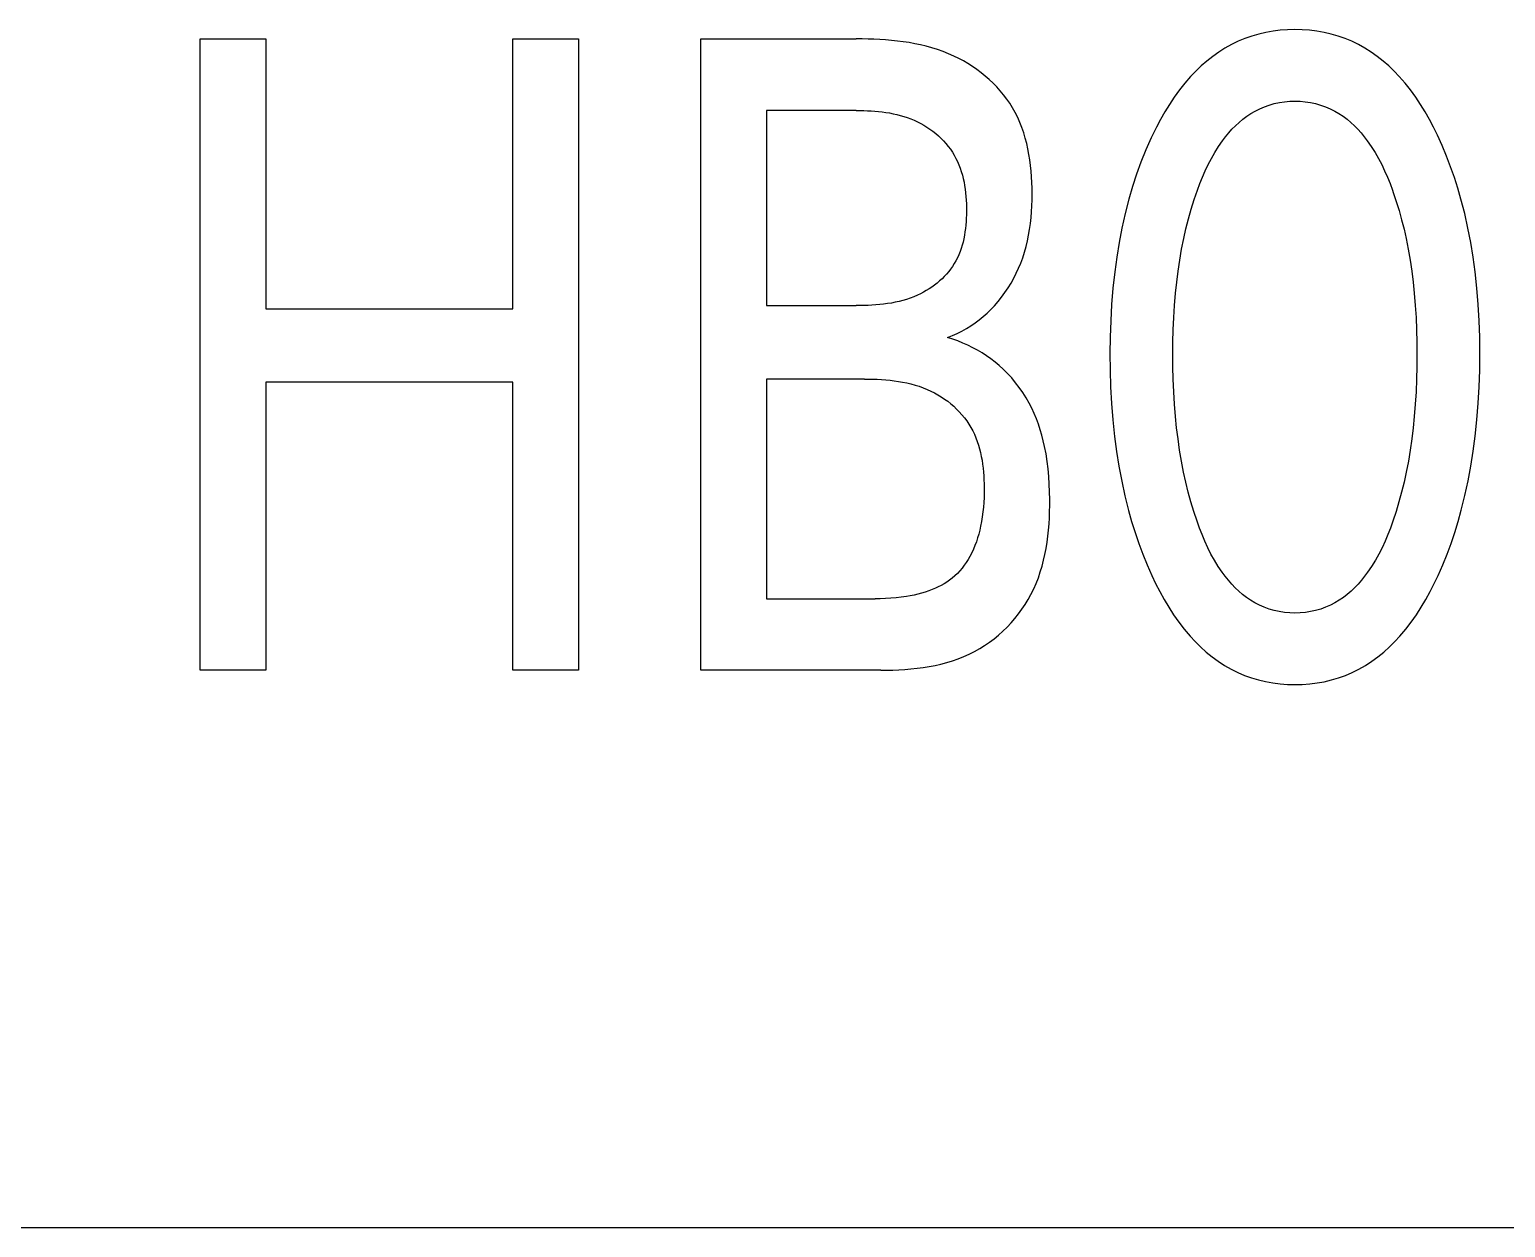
# Model space of a CAD drawing. Extents: x 0 to 420, y 0 to 297.
# Drawn here: x 193.431 to 197.406, y 186.173 to 189.398 of the extents above; entities that cross this region are included whole.
import ezdxf

# ---------------------------------------------------------------- set-up
doc = ezdxf.new("R2010")
doc.units = 0
doc.header["$LTSCALE"] = 23.1
doc.layers.add('10000_FRONT', color=7, linetype='CONTINUOUS')

msp = doc.modelspace()

# ---------------------------------------------------------------- linework, layer by layer
at = {"layer": '10000_FRONT', "color": 7, "linetype": 'CONTINUOUS'}
for p, q in [((193.8902, 187.6727), (193.8902, 189.3727)), ((193.8902, 189.3727), (194.0669, 189.3727)), ((194.0669, 189.3727), (194.0669, 188.6462)), ((194.7326, 188.6462), (194.7326, 189.3727)), ((194.7326, 189.3727), (194.9093, 189.3727)), ((194.9093, 189.3727), (194.9093, 187.6727)), ((195.2389, 187.6727), (195.2389, 189.3727)), ((195.2389, 189.3727), (195.6574, 189.3727)), ((195.6731, 189.3726), (195.6574, 189.3727)), ((195.6889, 189.3723), (195.6731, 189.3726)), ((195.7047, 189.3718), (195.6889, 189.3723)), ((195.7206, 189.371), (195.7047, 189.3718)), ((195.7364, 189.37), (195.7206, 189.371)), ((196.7037, 189.3739), (196.6857, 189.3664)), ((196.7222, 189.3804), (196.7037, 189.3739)), ((196.7411, 189.3858), (196.7222, 189.3804)), ((196.7602, 189.3902), (196.7411, 189.3858)), ((196.7796, 189.3936), (196.7602, 189.3902)), ((196.7992, 189.396), (196.7796, 189.3936)), ((196.8188, 189.3975), (196.7992, 189.396)), ((196.8386, 189.398), (196.8188, 189.3975)), ((196.8584, 189.3975), (196.8386, 189.398)), ((196.8781, 189.3961), (196.8584, 189.3975)), ((196.8977, 189.3936), (196.8781, 189.3961)), ((196.9172, 189.3902), (196.8977, 189.3936)), ((196.9364, 189.3858), (196.9172, 189.3902)), ((196.9552, 189.3804), (196.9364, 189.3858)), ((196.9738, 189.3739), (196.9552, 189.3804)), ((196.9919, 189.3664), (196.9738, 189.3739)), ((195.7522, 189.3687), (195.7364, 189.37)), ((195.768, 189.367), (195.7522, 189.3687)), ((195.7838, 189.365), (195.768, 189.367)), ((195.7994, 189.3626), (195.7838, 189.365)), ((195.815, 189.3598), (195.7994, 189.3626)), ((195.8305, 189.3565), (195.815, 189.3598)), ((195.8459, 189.3528), (195.8305, 189.3565)), ((195.8611, 189.3486), (195.8459, 189.3528)), ((195.8762, 189.3439), (195.8611, 189.3486)), ((195.8911, 189.3386), (195.8762, 189.3439)), ((195.9059, 189.3328), (195.8911, 189.3386)), ((195.9204, 189.3263), (195.9059, 189.3328)), ((196.6334, 189.3371), (196.6171, 189.3255)), ((196.6503, 189.3479), (196.6334, 189.3371)), ((196.6677, 189.3576), (196.6503, 189.3479)), ((196.6857, 189.3664), (196.6677, 189.3576)), ((197.0099, 189.3576), (196.9919, 189.3664)), ((197.0273, 189.3479), (197.0099, 189.3576)), ((197.0442, 189.3372), (197.0273, 189.3479)), ((197.0605, 189.3255), (197.0442, 189.3372)), ((195.9332, 189.3201), (195.9204, 189.3263)), ((195.9457, 189.3133), (195.9332, 189.3201)), ((195.9581, 189.3061), (195.9457, 189.3133)), ((195.9702, 189.2985), (195.9581, 189.3061)), ((195.982, 189.2903), (195.9702, 189.2985)), ((196.5862, 189.2999), (196.5717, 189.2861)), ((196.6014, 189.3131), (196.5862, 189.2999)), ((196.6171, 189.3255), (196.6014, 189.3131)), ((197.0763, 189.3131), (197.0605, 189.3255)), ((197.0914, 189.2999), (197.0763, 189.3131)), ((197.1059, 189.2861), (197.0914, 189.2999)), ((195.9934, 189.2818), (195.982, 189.2903)), ((196.0046, 189.2728), (195.9934, 189.2818)), ((196.0154, 189.2634), (196.0046, 189.2728)), ((196.0257, 189.2537), (196.0154, 189.2634)), ((196.0357, 189.2435), (196.0257, 189.2537)), ((196.5422, 189.2538), (196.5275, 189.2353)), ((196.5578, 189.2716), (196.5422, 189.2538)), ((196.5717, 189.2861), (196.5578, 189.2716)), ((197.1198, 189.2716), (197.1059, 189.2861)), ((197.1354, 189.2538), (197.1198, 189.2716)), ((197.15, 189.2353), (197.1354, 189.2538)), ((196.0452, 189.233), (196.0357, 189.2435)), ((196.0542, 189.2221), (196.0452, 189.233)), ((196.0628, 189.2108), (196.0542, 189.2221)), ((196.5136, 189.2162), (196.5005, 189.1965)), ((196.5275, 189.2353), (196.5136, 189.2162)), ((197.1639, 189.2162), (197.15, 189.2353)), ((197.1769, 189.1965), (197.1639, 189.2162)), ((195.4156, 189.1799), (195.4156, 188.6546)), ((195.6574, 189.1799), (195.4156, 189.1799)), ((195.6574, 189.1799), (195.6673, 189.1798)), ((195.6673, 189.1798), (195.6772, 189.1796)), ((195.6772, 189.1796), (195.6871, 189.1793)), ((195.6871, 189.1793), (195.6971, 189.1788)), ((195.6971, 189.1788), (195.707, 189.1781)), ((195.707, 189.1781), (195.717, 189.1773)), ((195.717, 189.1773), (195.7269, 189.1762)), ((195.7269, 189.1762), (195.7368, 189.1748)), ((195.7368, 189.1748), (195.7466, 189.1733)), ((195.7466, 189.1733), (195.7564, 189.1714)), ((196.0708, 189.1993), (196.0628, 189.2108)), ((196.0782, 189.1874), (196.0708, 189.1993)), ((196.0854, 189.1745), (196.0782, 189.1874)), ((196.092, 189.1612), (196.0854, 189.1745)), ((196.4881, 189.1764), (196.4764, 189.1558)), ((196.5005, 189.1965), (196.4881, 189.1764)), ((196.7089, 189.1645), (196.7199, 189.1719)), ((196.7199, 189.1719), (196.7312, 189.1786)), ((196.7312, 189.1786), (196.7437, 189.1848)), ((196.7437, 189.1848), (196.7565, 189.1902)), ((196.7565, 189.1902), (196.7696, 189.1947)), ((196.7696, 189.1947), (196.7831, 189.1985)), ((196.7831, 189.1985), (196.7967, 189.2014)), ((196.7967, 189.2014), (196.8106, 189.2035)), ((196.8106, 189.2035), (196.8246, 189.2048)), ((196.8246, 189.2048), (196.8386, 189.2052)), ((196.8386, 189.2052), (196.8526, 189.2048)), ((196.8526, 189.2048), (196.8666, 189.2035)), ((196.8666, 189.2035), (196.8804, 189.2014)), ((196.8804, 189.2014), (196.8941, 189.1985)), ((196.8941, 189.1985), (196.9076, 189.1947)), ((196.9076, 189.1947), (196.9207, 189.1902)), ((196.9207, 189.1902), (196.9335, 189.1848)), ((196.9335, 189.1848), (196.9459, 189.1786)), ((196.9459, 189.1786), (196.9573, 189.1719)), ((196.9573, 189.1719), (196.9683, 189.1645)), ((197.1892, 189.1764), (197.1769, 189.1965)), ((197.2009, 189.1558), (197.1892, 189.1764)), ((195.7564, 189.1714), (195.7661, 189.1693)), ((195.7661, 189.1693), (195.7757, 189.1669)), ((195.7757, 189.1669), (195.7852, 189.1642)), ((195.7852, 189.1642), (195.7947, 189.1611)), ((195.7947, 189.1611), (195.804, 189.1577)), ((195.804, 189.1577), (195.8132, 189.1539)), ((195.8132, 189.1539), (195.8222, 189.1498)), ((195.8222, 189.1498), (195.8308, 189.1454)), ((195.8308, 189.1454), (195.8393, 189.1406)), ((195.8393, 189.1406), (195.8476, 189.1354)), ((195.8476, 189.1354), (195.8557, 189.13)), ((196.098, 189.1477), (196.092, 189.1612)), ((196.1034, 189.1339), (196.098, 189.1477)), ((196.1082, 189.1198), (196.1034, 189.1339)), ((196.4654, 189.1349), (196.4549, 189.1136)), ((196.4764, 189.1558), (196.4654, 189.1349)), ((196.6691, 189.1294), (196.6784, 189.139)), ((196.6784, 189.139), (196.6882, 189.148)), ((196.6882, 189.148), (196.6983, 189.1566)), ((196.6983, 189.1566), (196.7089, 189.1645)), ((196.9683, 189.1645), (196.9789, 189.1566)), ((196.9789, 189.1566), (196.989, 189.148)), ((196.989, 189.148), (196.9987, 189.139)), ((196.9987, 189.139), (197.008, 189.1294)), ((197.2118, 189.1348), (197.2009, 189.1558)), ((197.2222, 189.1136), (197.2118, 189.1348)), ((195.8557, 189.13), (195.8635, 189.1242)), ((195.8635, 189.1242), (195.8711, 189.1181)), ((195.8711, 189.1181), (195.8785, 189.1117)), ((195.8785, 189.1117), (195.8856, 189.105)), ((195.8856, 189.105), (195.8924, 189.098)), ((195.8924, 189.098), (195.8988, 189.0907)), ((196.1125, 189.1055), (196.1082, 189.1198)), ((196.1163, 189.091), (196.1125, 189.1055)), ((196.4514, 189.1061), (196.4371, 189.074)), ((196.4549, 189.1136), (196.4514, 189.1061)), ((196.6329, 189.0832), (196.6437, 189.0986)), ((196.6437, 189.0986), (196.6517, 189.1092)), ((196.6517, 189.1092), (196.6602, 189.1195)), ((196.6602, 189.1195), (196.6691, 189.1294)), ((197.008, 189.1294), (197.0169, 189.1195)), ((197.0169, 189.1195), (197.0254, 189.1092)), ((197.0254, 189.1092), (197.0335, 189.0986)), ((197.0335, 189.0986), (197.0443, 189.0832)), ((197.235, 189.0857), (197.2222, 189.1136)), ((195.8988, 189.0907), (195.9049, 189.0833)), ((195.9049, 189.0833), (195.9107, 189.0755)), ((195.9107, 189.0755), (195.9161, 189.0676)), ((195.9161, 189.0676), (195.9211, 189.0594)), ((195.9211, 189.0594), (195.9257, 189.051)), ((196.1195, 189.0764), (196.1163, 189.091)), ((196.1223, 189.0616), (196.1195, 189.0764)), ((196.1247, 189.0467), (196.1223, 189.0616)), ((196.4371, 189.074), (196.424, 189.0413)), ((196.6136, 189.0511), (196.6229, 189.0673)), ((196.6229, 189.0673), (196.6329, 189.0832)), ((197.0443, 189.0832), (197.0543, 189.0673)), ((197.0543, 189.0673), (197.0636, 189.0511)), ((197.2468, 189.0574), (197.235, 189.0857)), ((197.2578, 189.0287), (197.2468, 189.0574)), ((195.9257, 189.051), (195.9299, 189.0424)), ((195.9299, 189.0424), (195.9337, 189.0336)), ((195.9337, 189.0336), (195.9371, 189.0246)), ((195.9371, 189.0246), (195.9402, 189.0155)), ((195.9402, 189.0155), (195.9429, 189.0063)), ((196.1266, 189.0316), (196.1247, 189.0467)), ((196.1282, 189.0165), (196.1266, 189.0316)), ((196.1293, 189.0014), (196.1282, 189.0165)), ((196.424, 189.0413), (196.4121, 189.0083)), ((196.5894, 189.0004), (196.5969, 189.0175)), ((196.5969, 189.0175), (196.6049, 189.0345)), ((196.6049, 189.0345), (196.6136, 189.0511)), ((197.0636, 189.0511), (197.0723, 189.0345)), ((197.0723, 189.0345), (197.0803, 189.0175)), ((197.0803, 189.0175), (197.0878, 189.0004)), ((197.268, 188.9998), (197.2578, 189.0287)), ((195.9429, 189.0063), (195.9453, 188.9969)), ((195.9453, 188.9969), (195.9474, 188.9874)), ((195.9474, 188.9874), (195.9491, 188.9778)), ((195.9491, 188.9778), (195.9506, 188.9681)), ((196.1301, 188.9862), (196.1293, 189.0014)), ((196.1306, 188.971), (196.1301, 188.9862)), ((196.4012, 188.9749), (196.3913, 188.9412)), ((196.4121, 189.0083), (196.4012, 188.9749)), ((196.5758, 188.9654), (196.5824, 188.983)), ((196.5824, 188.983), (196.5894, 189.0004)), ((197.0878, 189.0004), (197.0948, 188.983)), ((197.0948, 188.983), (197.1014, 188.9654)), ((197.2773, 188.9706), (197.268, 188.9998)), ((195.9506, 188.9681), (195.9518, 188.9584)), ((195.9518, 188.9584), (195.9527, 188.9485)), ((195.9527, 188.9485), (195.9534, 188.9387)), ((195.9534, 188.9387), (195.9538, 188.9287)), ((196.1302, 188.9235), (196.1306, 188.9396)), ((196.1308, 188.9558), (196.1306, 188.971)), ((196.1306, 188.9396), (196.1308, 188.9558)), ((196.3913, 188.9412), (196.3813, 188.9025)), ((196.559, 188.914), (196.567, 188.9399)), ((196.567, 188.9399), (196.5758, 188.9654)), ((197.1014, 188.9654), (197.1035, 188.9596)), ((197.1035, 188.9596), (197.1117, 188.9351)), ((197.1117, 188.9351), (197.1193, 188.9105)), ((197.2858, 188.9412), (197.2773, 188.9706)), ((197.2958, 188.9025), (197.2858, 188.9412)), ((195.9539, 188.8994), (195.9535, 188.8901)), ((195.9538, 188.9287), (195.954, 188.9188)), ((195.9541, 188.9088), (195.9539, 188.8994)), ((195.954, 188.9188), (195.9541, 188.9088)), ((196.128, 188.8916), (196.1293, 188.9075)), ((196.1293, 188.9075), (196.1302, 188.9235)), ((196.3813, 188.9025), (196.3726, 188.8635)), ((196.5517, 188.888), (196.559, 188.914)), ((197.1193, 188.9105), (197.1261, 188.8856)), ((197.3046, 188.8635), (197.2958, 188.9025)), ((195.9513, 188.8622), (195.95, 188.853)), ((195.9522, 188.8714), (195.9513, 188.8622)), ((195.953, 188.8807), (195.9522, 188.8714)), ((195.9535, 188.8901), (195.953, 188.8807)), ((196.1215, 188.8444), (196.1242, 188.86)), ((196.1242, 188.86), (196.1263, 188.8757)), ((196.1263, 188.8757), (196.128, 188.8916)), ((196.3726, 188.8635), (196.365, 188.8243)), ((196.5392, 188.8355), (196.5451, 188.8618)), ((196.5451, 188.8618), (196.5517, 188.888)), ((197.1261, 188.8856), (197.1324, 188.8606)), ((197.1324, 188.8606), (197.138, 188.8355)), ((197.3122, 188.8243), (197.3046, 188.8635)), ((195.9424, 188.8171), (195.9397, 188.8085)), ((195.9447, 188.8259), (195.9424, 188.8171)), ((195.9468, 188.8348), (195.9447, 188.8259)), ((195.9485, 188.8439), (195.9468, 188.8348)), ((195.95, 188.853), (195.9485, 188.8439)), ((196.1146, 188.8135), (196.1184, 188.8289)), ((196.1184, 188.8289), (196.1215, 188.8444)), ((196.365, 188.8243), (196.3586, 188.7848)), ((196.5334, 188.8062), (196.5392, 188.8355)), ((197.138, 188.8355), (197.1438, 188.8062)), ((197.3186, 188.7848), (197.3122, 188.8243)), ((195.9256, 188.7754), (195.9211, 188.7676)), ((195.9297, 188.7834), (195.9256, 188.7754)), ((195.9334, 188.7916), (195.9297, 188.7834)), ((195.9367, 188.7999), (195.9334, 188.7916)), ((195.9397, 188.8085), (195.9367, 188.7999)), ((196.1002, 188.7692), (196.1054, 188.7832)), ((196.1054, 188.7832), (196.1103, 188.7983)), ((196.1103, 188.7983), (196.1146, 188.8135)), ((196.3586, 188.7848), (196.3532, 188.7452)), ((196.524, 188.7473), (196.5283, 188.7768)), ((196.5283, 188.7768), (196.5334, 188.8062)), ((197.1438, 188.8062), (197.1489, 188.7768)), ((197.1489, 188.7768), (197.1532, 188.7473)), ((197.324, 188.7452), (197.3186, 188.7848)), ((195.9004, 188.7397), (195.8944, 188.7333)), ((195.9061, 188.7464), (195.9004, 188.7397)), ((195.9114, 188.7532), (195.9061, 188.7464)), ((195.9164, 188.7603), (195.9114, 188.7532)), ((195.9211, 188.7676), (195.9164, 188.7603)), ((196.0813, 188.7282), (196.0882, 188.7416)), ((196.0882, 188.7416), (196.0945, 188.7553)), ((196.0945, 188.7553), (196.1002, 188.7692)), ((196.3532, 188.7452), (196.3484, 188.7015)), ((196.5203, 188.7177), (196.524, 188.7473)), ((197.1532, 188.7473), (197.1569, 188.7177)), ((197.3287, 188.7015), (197.324, 188.7452)), ((195.8457, 188.6951), (195.838, 188.6907)), ((195.8533, 188.6998), (195.8457, 188.6951)), ((195.8607, 188.7047), (195.8533, 188.6998)), ((195.8679, 188.7099), (195.8607, 188.7047)), ((195.8749, 188.7154), (195.8679, 188.7099)), ((195.8816, 188.7211), (195.8749, 188.7154)), ((195.8882, 188.7271), (195.8816, 188.7211)), ((195.8944, 188.7333), (195.8882, 188.7271)), ((196.0577, 188.6897), (196.0661, 188.7022)), ((196.0661, 188.7022), (196.074, 188.7151)), ((196.074, 188.7151), (196.0813, 188.7282)), ((196.3484, 188.7015), (196.3449, 188.6576)), ((196.5172, 188.6881), (196.5203, 188.7177)), ((197.1569, 188.7177), (197.16, 188.6881)), ((197.3323, 188.6576), (197.3287, 188.7015)), ((195.6784, 188.6548), (195.6679, 188.6547)), ((195.6889, 188.6552), (195.6784, 188.6548)), ((195.6994, 188.6557), (195.6889, 188.6552)), ((195.7099, 188.6564), (195.6994, 188.6557)), ((195.7205, 188.6573), (195.7099, 188.6564)), ((195.7309, 188.6585), (195.7205, 188.6573)), ((195.7414, 188.6599), (195.7309, 188.6585)), ((195.7518, 188.6616), (195.7414, 188.6599)), ((195.7621, 188.6636), (195.7518, 188.6616)), ((195.7724, 188.6659), (195.7621, 188.6636)), ((195.7826, 188.6685), (195.7724, 188.6659)), ((195.7926, 188.6715), (195.7826, 188.6685)), ((195.8026, 188.6749), (195.7926, 188.6715)), ((195.8125, 188.6787), (195.8026, 188.6749)), ((195.8222, 188.6828), (195.8125, 188.6787)), ((195.8302, 188.6866), (195.8222, 188.6828)), ((195.838, 188.6907), (195.8302, 188.6866)), ((196.0294, 188.6543), (196.0393, 188.6657)), ((196.0393, 188.6657), (196.0487, 188.6775)), ((196.0487, 188.6775), (196.0577, 188.6897)), ((196.3449, 188.6576), (196.3424, 188.6137)), ((196.5124, 188.6222), (196.5145, 188.6552)), ((196.5145, 188.6552), (196.5172, 188.6881)), ((197.16, 188.6881), (197.1627, 188.6552)), ((197.1627, 188.6552), (197.1648, 188.6222)), ((197.3348, 188.6137), (197.3323, 188.6576)), ((194.0669, 188.6462), (194.7326, 188.6462)), ((195.4156, 188.6546), (195.6574, 188.6546)), ((195.6679, 188.6547), (195.6574, 188.6546)), ((195.9775, 188.6079), (195.9886, 188.6163)), ((195.9886, 188.6163), (195.9994, 188.6251)), ((195.9994, 188.6251), (196.0098, 188.6344)), ((196.0098, 188.6344), (196.0198, 188.6442)), ((196.0198, 188.6442), (196.0294, 188.6543)), ((196.511, 188.5893), (196.5124, 188.6222)), ((197.1648, 188.6222), (197.1662, 188.5893)), ((195.9161, 188.5741), (195.9291, 188.5797)), ((195.9291, 188.5797), (195.9417, 188.5859)), ((195.9417, 188.5859), (195.954, 188.5927)), ((195.954, 188.5927), (195.9659, 188.6)), ((195.9659, 188.6), (195.9775, 188.6079)), ((196.3424, 188.6137), (196.341, 188.5697)), ((196.5101, 188.5563), (196.511, 188.5893)), ((197.1662, 188.5893), (197.167, 188.5563)), ((197.3362, 188.5697), (197.3348, 188.6137)), ((195.9028, 188.5691), (195.9161, 188.5741)), ((195.9169, 188.5645), (195.9028, 188.5691)), ((195.9308, 188.5595), (195.9169, 188.5645)), ((195.9446, 188.5539), (195.9308, 188.5595)), ((195.9581, 188.5478), (195.9446, 188.5539)), ((195.971, 188.5414), (195.9581, 188.5478)), ((195.9837, 188.5345), (195.971, 188.5414)), ((196.341, 188.5697), (196.3405, 188.5257)), ((196.5099, 188.5233), (196.5101, 188.5563)), ((197.167, 188.5563), (197.1673, 188.5233)), ((197.3367, 188.5257), (197.3362, 188.5697)), ((195.9961, 188.5271), (195.9837, 188.5345)), ((196.0082, 188.5193), (195.9961, 188.5271)), ((196.0199, 188.511), (196.0082, 188.5193)), ((196.0313, 188.5023), (196.0199, 188.511)), ((196.0423, 188.4931), (196.0313, 188.5023)), ((196.3405, 188.5257), (196.3409, 188.4809)), ((196.5101, 188.4898), (196.5099, 188.5233)), ((197.1673, 188.5233), (197.1671, 188.4898)), ((197.3363, 188.481), (197.3367, 188.5257)), ((195.4156, 188.457), (195.4156, 187.8654)), ((195.6794, 188.457), (195.4156, 188.457)), ((195.6794, 188.457), (195.6908, 188.4569)), ((195.6908, 188.4569), (195.7022, 188.4567)), ((195.7022, 188.4567), (195.7137, 188.4563)), ((195.7137, 188.4563), (195.7251, 188.4557)), ((196.0529, 188.4835), (196.0423, 188.4931)), ((196.0646, 188.4719), (196.0529, 188.4835)), ((196.0758, 188.4598), (196.0646, 188.4719)), ((196.0864, 188.4471), (196.0758, 188.4598)), ((196.3409, 188.4809), (196.3423, 188.4362)), ((196.5109, 188.4563), (196.5101, 188.4898)), ((196.5123, 188.4229), (196.5109, 188.4563)), ((197.1662, 188.4563), (197.1648, 188.4229)), ((197.1671, 188.4898), (197.1662, 188.4563)), ((197.3349, 188.4364), (197.3363, 188.481)), ((194.0669, 188.4486), (194.0669, 187.6727)), ((194.7326, 188.4486), (194.0669, 188.4486)), ((194.7326, 187.6727), (194.7326, 188.4486)), ((195.7251, 188.4557), (195.7366, 188.4548)), ((195.7366, 188.4548), (195.7481, 188.4537)), ((195.7481, 188.4537), (195.7595, 188.4524)), ((195.7595, 188.4524), (195.7709, 188.4507)), ((195.7709, 188.4507), (195.7822, 188.4488)), ((195.7822, 188.4488), (195.7934, 188.4465)), ((195.7934, 188.4465), (195.8046, 188.4438)), ((195.8046, 188.4438), (195.8156, 188.4408)), ((195.8156, 188.4408), (195.8265, 188.4374)), ((195.8265, 188.4374), (195.8373, 188.4335)), ((195.8373, 188.4335), (195.848, 188.4292)), ((195.848, 188.4292), (195.8584, 188.4245)), ((195.8584, 188.4245), (195.8678, 188.4197)), ((195.8678, 188.4197), (195.877, 188.4146)), ((196.0964, 188.434), (196.0864, 188.4471)), ((196.1057, 188.4204), (196.0964, 188.434)), ((196.1145, 188.4064), (196.1057, 188.4204)), ((196.3423, 188.4362), (196.3448, 188.3915)), ((196.5144, 188.3894), (196.5123, 188.4229)), ((197.1648, 188.4229), (197.1628, 188.3894)), ((197.3324, 188.3918), (197.3349, 188.4364)), ((195.877, 188.4146), (195.886, 188.4091)), ((195.886, 188.4091), (195.8948, 188.4032)), ((195.8948, 188.4032), (195.9034, 188.397)), ((195.9034, 188.397), (195.9116, 188.3904)), ((195.9116, 188.3904), (195.9196, 188.3835)), ((195.9196, 188.3835), (195.9273, 188.3762)), ((196.1226, 188.3921), (196.1145, 188.4064)), ((196.1297, 188.3782), (196.1226, 188.3921)), ((196.1363, 188.3641), (196.1297, 188.3782)), ((196.3448, 188.3915), (196.3483, 188.3469)), ((196.5171, 188.3561), (196.5144, 188.3894)), ((197.1628, 188.3894), (197.1601, 188.3561)), ((197.3289, 188.3473), (197.3324, 188.3918)), ((195.9273, 188.3762), (195.9347, 188.3687)), ((195.9347, 188.3687), (195.9417, 188.3609)), ((195.9417, 188.3609), (195.9484, 188.3528)), ((195.9484, 188.3528), (195.9546, 188.3444)), ((195.9546, 188.3444), (195.9605, 188.3358)), ((196.1422, 188.3497), (196.1363, 188.3641)), ((196.1477, 188.3351), (196.1422, 188.3497)), ((196.3483, 188.3469), (196.353, 188.3024)), ((196.5201, 188.3259), (196.5171, 188.3561)), ((197.1601, 188.3561), (197.157, 188.3259)), ((197.3242, 188.3029), (197.3289, 188.3473)), ((195.9605, 188.3358), (195.9659, 188.3269)), ((195.9659, 188.3269), (195.9708, 188.3177)), ((195.9708, 188.3177), (195.9753, 188.3084)), ((195.9753, 188.3084), (195.9794, 188.2988)), ((195.9794, 188.2988), (195.9831, 188.2891)), ((196.1526, 188.3203), (196.1477, 188.3351)), ((196.157, 188.3054), (196.1526, 188.3203)), ((196.161, 188.2903), (196.157, 188.3054)), ((196.353, 188.3024), (196.3583, 188.2622)), ((196.5238, 188.2959), (196.5201, 188.3259)), ((197.157, 188.3259), (197.1534, 188.2959)), ((197.3189, 188.2627), (197.3242, 188.3029)), ((195.9831, 188.2891), (195.9863, 188.2792)), ((195.9863, 188.2792), (195.9892, 188.2691)), ((195.9892, 188.2691), (195.9918, 188.2589)), ((195.9918, 188.2589), (195.994, 188.2486)), ((196.1645, 188.2752), (196.161, 188.2903)), ((196.1684, 188.2552), (196.1645, 188.2752)), ((196.3583, 188.2622), (196.3646, 188.2221)), ((196.5281, 188.2659), (196.5238, 188.2959)), ((196.5331, 188.236), (196.5281, 188.2659)), ((197.1491, 188.2659), (197.1441, 188.236)), ((197.1534, 188.2959), (197.1491, 188.2659)), ((197.3126, 188.2226), (197.3189, 188.2627)), ((195.994, 188.2486), (195.9959, 188.2382)), ((195.9959, 188.2382), (195.9975, 188.2277)), ((195.9975, 188.2277), (195.9988, 188.2172)), ((196.1715, 188.2351), (196.1684, 188.2552)), ((196.174, 188.2148), (196.1715, 188.2351)), ((196.3646, 188.2221), (196.3721, 188.1822)), ((196.5388, 188.2063), (196.5331, 188.236)), ((197.1441, 188.236), (197.1384, 188.2063)), ((197.3051, 188.1827), (197.3126, 188.2226)), ((195.9988, 188.2172), (195.9998, 188.2066)), ((195.9998, 188.2066), (196.0006, 188.196)), ((196.0006, 188.196), (196.0012, 188.1854)), ((196.0012, 188.1854), (196.0015, 188.1748)), ((196.1759, 188.1945), (196.174, 188.2148)), ((196.1772, 188.1741), (196.1759, 188.1945)), ((196.3721, 188.1822), (196.3807, 188.1425)), ((196.5446, 188.1794), (196.5388, 188.2063)), ((196.5511, 188.1528), (196.5446, 188.1794)), ((197.1326, 188.1794), (197.1261, 188.1528)), ((197.1384, 188.2063), (197.1326, 188.1794)), ((197.2965, 188.1431), (197.3051, 188.1827)), ((196.0013, 188.138), (196.0006, 188.1249)), ((196.0016, 188.1511), (196.0013, 188.138)), ((196.0015, 188.1748), (196.0017, 188.1642)), ((196.0017, 188.1642), (196.0016, 188.1511)), ((196.178, 188.1535), (196.1772, 188.1741)), ((196.1784, 188.1329), (196.178, 188.1535)), ((196.3807, 188.1425), (196.3905, 188.1032)), ((196.5583, 188.1263), (196.5511, 188.1528)), ((197.1261, 188.1528), (197.1189, 188.1263)), ((197.2866, 188.1037), (197.2965, 188.1431)), ((195.9983, 188.099), (195.9966, 188.0862)), ((195.9996, 188.112), (195.9983, 188.099)), ((196.0006, 188.1249), (195.9996, 188.112)), ((196.1774, 188.0833), (196.178, 188.0999)), ((196.178, 188.0999), (196.1784, 188.1164)), ((196.1784, 188.1164), (196.1784, 188.1329)), ((196.3905, 188.1032), (196.3989, 188.0733)), ((196.5662, 188.1), (196.5583, 188.1263)), ((196.5749, 188.0739), (196.5662, 188.1)), ((197.111, 188.1), (197.1023, 188.0739)), ((197.1189, 188.1263), (197.111, 188.1)), ((197.2782, 188.0738), (197.2866, 188.1037)), ((195.9921, 188.0606), (195.9898, 188.0501)), ((195.9946, 188.0734), (195.9921, 188.0606)), ((195.9966, 188.0862), (195.9946, 188.0734)), ((196.1751, 188.0503), (196.1764, 188.0668)), ((196.1764, 188.0668), (196.1774, 188.0833)), ((196.3989, 188.0733), (196.4081, 188.0437)), ((196.5814, 188.0558), (196.5749, 188.0739)), ((197.1023, 188.0739), (197.0958, 188.0558)), ((197.2691, 188.0441), (197.2782, 188.0738)), ((195.9808, 188.019), (195.977, 188.0089)), ((195.9841, 188.0293), (195.9808, 188.019)), ((195.9871, 188.0397), (195.9841, 188.0293)), ((195.9898, 188.0501), (195.9871, 188.0397)), ((196.1712, 188.0174), (196.1733, 188.0338)), ((196.1733, 188.0338), (196.1751, 188.0503)), ((196.4081, 188.0437), (196.4181, 188.0144)), ((196.5884, 188.038), (196.5814, 188.0558)), ((196.5959, 188.0203), (196.5884, 188.038)), ((196.6039, 188.0029), (196.5959, 188.0203)), ((197.0813, 188.0203), (197.0732, 188.0029)), ((197.0888, 188.038), (197.0813, 188.0203)), ((197.0958, 188.0558), (197.0888, 188.038)), ((197.2591, 188.0146), (197.2691, 188.0441)), ((195.9634, 187.9795), (195.9587, 187.9712)), ((195.9684, 187.9891), (195.9634, 187.9795)), ((195.9729, 187.9989), (195.9684, 187.9891)), ((195.977, 188.0089), (195.9729, 187.9989)), ((196.1618, 187.969), (196.1654, 187.985)), ((196.1654, 187.985), (196.1685, 188.0011)), ((196.1685, 188.0011), (196.1712, 188.0174)), ((196.4181, 188.0144), (196.4289, 187.9853)), ((196.4289, 187.9853), (196.4405, 187.9565)), ((196.6126, 187.9858), (196.6039, 188.0029)), ((196.6219, 187.969), (196.6126, 187.9858)), ((197.0646, 187.9858), (197.0552, 187.969)), ((197.0732, 188.0029), (197.0646, 187.9858)), ((197.2366, 187.9566), (197.2483, 187.9855)), ((197.2483, 187.9855), (197.2591, 188.0146)), ((195.9361, 187.9406), (195.9296, 187.9336)), ((195.9423, 187.9478), (195.9361, 187.9406)), ((195.9481, 187.9554), (195.9423, 187.9478)), ((195.9536, 187.9632), (195.9481, 187.9554)), ((195.9587, 187.9712), (195.9536, 187.9632)), ((196.1529, 187.9375), (196.1576, 187.9531)), ((196.1576, 187.9531), (196.1618, 187.969)), ((196.4405, 187.9565), (196.4531, 187.9281)), ((196.632, 187.9526), (196.6219, 187.969)), ((196.6428, 187.9367), (196.632, 187.9526)), ((197.0452, 187.9526), (197.0343, 187.9367)), ((197.0552, 187.969), (197.0452, 187.9526)), ((197.2241, 187.9281), (197.2366, 187.9566)), ((195.8861, 187.9013), (195.8782, 187.8973)), ((195.8938, 187.9057), (195.8861, 187.9013)), ((195.9013, 187.9104), (195.8938, 187.9057)), ((195.9086, 187.9155), (195.9013, 187.9104)), ((195.9156, 187.9209), (195.9086, 187.9155)), ((195.9228, 187.927), (195.9156, 187.9209)), ((195.9296, 187.9336), (195.9228, 187.927)), ((196.1351, 187.8919), (196.1417, 187.9068)), ((196.1417, 187.9068), (196.1476, 187.922)), ((196.1476, 187.922), (196.1529, 187.9375)), ((196.4531, 187.9281), (196.4635, 187.9062)), ((196.4635, 187.9062), (196.4745, 187.8846)), ((196.6509, 187.9258), (196.6428, 187.9367)), ((196.6594, 187.9152), (196.6509, 187.9258)), ((196.6683, 187.905), (196.6594, 187.9152)), ((196.6776, 187.8952), (196.6683, 187.905)), ((197.0089, 187.905), (196.9995, 187.8952)), ((197.0178, 187.9152), (197.0089, 187.905)), ((197.0263, 187.9258), (197.0178, 187.9152)), ((197.0343, 187.9367), (197.0263, 187.9258)), ((197.2028, 187.8846), (197.2137, 187.9062)), ((197.2137, 187.9062), (197.2241, 187.9281)), ((195.4156, 187.8654), (195.7077, 187.8654)), ((195.7219, 187.8656), (195.7077, 187.8654)), ((195.7361, 187.866), (195.7219, 187.8656)), ((195.7503, 187.8668), (195.7361, 187.866)), ((195.7645, 187.868), (195.7503, 187.8668)), ((195.7786, 187.8696), (195.7645, 187.868)), ((195.7927, 187.8716), (195.7786, 187.8696)), ((195.8028, 187.8733), (195.7927, 187.8716)), ((195.8129, 187.8753), (195.8028, 187.8733)), ((195.8229, 187.8776), (195.8129, 187.8753)), ((195.8328, 187.8802), (195.8229, 187.8776)), ((195.8426, 187.8832), (195.8328, 187.8802)), ((195.8524, 187.8864), (195.8426, 187.8832)), ((195.862, 187.8901), (195.8524, 187.8864)), ((195.8702, 187.8935), (195.862, 187.8901)), ((195.8782, 187.8973), (195.8702, 187.8935)), ((196.1122, 187.8503), (196.1203, 187.8636)), ((196.1203, 187.8636), (196.1278, 187.8772)), ((196.1278, 187.8772), (196.1351, 187.8919)), ((196.4745, 187.8846), (196.4862, 187.8634)), ((196.4862, 187.8634), (196.4986, 187.8425)), ((196.6874, 187.8859), (196.6776, 187.8952)), ((196.6976, 187.877), (196.6874, 187.8859)), ((196.7082, 187.8688), (196.6976, 187.877)), ((196.7192, 187.8612), (196.7082, 187.8688)), ((196.7307, 187.8543), (196.7192, 187.8612)), ((196.9579, 187.8612), (196.9464, 187.8543)), ((196.969, 187.8688), (196.9579, 187.8612)), ((196.9796, 187.877), (196.969, 187.8688)), ((196.9898, 187.8859), (196.9796, 187.877)), ((196.9995, 187.8952), (196.9898, 187.8859)), ((197.1788, 187.8425), (197.1911, 187.8634)), ((197.1911, 187.8634), (197.2028, 187.8846)), ((196.0845, 187.8125), (196.0942, 187.8247)), ((196.0942, 187.8247), (196.1035, 187.8374)), ((196.1035, 187.8374), (196.1122, 187.8503)), ((196.4986, 187.8425), (196.5117, 187.8222)), ((196.5117, 187.8222), (196.5256, 187.8024)), ((196.7432, 187.848), (196.7307, 187.8543)), ((196.756, 187.8424), (196.7432, 187.848)), ((196.7692, 187.8377), (196.756, 187.8424)), ((196.7827, 187.8338), (196.7692, 187.8377)), ((196.7965, 187.8308), (196.7827, 187.8338)), ((196.8104, 187.8286), (196.7965, 187.8308)), ((196.8245, 187.8273), (196.8104, 187.8286)), ((196.8386, 187.8269), (196.8245, 187.8273)), ((196.8527, 187.8273), (196.8386, 187.8269)), ((196.8668, 187.8286), (196.8527, 187.8273)), ((196.8807, 187.8308), (196.8668, 187.8286)), ((196.8944, 187.8338), (196.8807, 187.8308)), ((196.908, 187.8377), (196.8944, 187.8338)), ((196.9212, 187.8424), (196.908, 187.8377)), ((196.934, 187.848), (196.9212, 187.8424)), ((196.9464, 187.8543), (196.934, 187.848)), ((197.1519, 187.8024), (197.1657, 187.8222)), ((197.1657, 187.8222), (197.1788, 187.8425)), ((196.0521, 187.7783), (196.0634, 187.7892)), ((196.0634, 187.7892), (196.0742, 187.8006)), ((196.0742, 187.8006), (196.0845, 187.8125)), ((196.5256, 187.8024), (196.5404, 187.7833)), ((196.5404, 187.7833), (196.5562, 187.7648)), ((197.1214, 187.7648), (197.1371, 187.7833)), ((197.1371, 187.7833), (197.1519, 187.8024)), ((196.0029, 187.7397), (196.0158, 187.7485)), ((196.0158, 187.7485), (196.0283, 187.7579)), ((196.0283, 187.7579), (196.0404, 187.7678)), ((196.0404, 187.7678), (196.0521, 187.7783)), ((196.5562, 187.7648), (196.57, 187.7499)), ((196.57, 187.7499), (196.5846, 187.7356)), ((197.093, 187.7356), (197.1076, 187.7499)), ((197.1076, 187.7499), (197.1214, 187.7648)), ((195.9165, 187.6986), (195.9318, 187.704)), ((195.9318, 187.704), (195.9468, 187.7099)), ((195.9468, 187.7099), (195.9616, 187.7165)), ((195.9616, 187.7165), (195.9761, 187.7238)), ((195.9761, 187.7238), (195.9897, 187.7314)), ((195.9897, 187.7314), (196.0029, 187.7397)), ((196.5846, 187.7356), (196.5998, 187.722)), ((196.5998, 187.722), (196.6156, 187.7091)), ((196.6156, 187.7091), (196.632, 187.6971)), ((197.0456, 187.6971), (197.062, 187.7091)), ((197.062, 187.7091), (197.0778, 187.722)), ((197.0778, 187.722), (197.093, 187.7356)), ((194.0669, 187.6727), (193.8902, 187.6727)), ((194.9093, 187.6727), (194.7326, 187.6727)), ((195.7233, 187.6727), (195.2389, 187.6727)), ((195.7233, 187.6727), (195.7395, 187.6728)), ((195.7395, 187.6728), (195.7557, 187.6732)), ((195.7557, 187.6732), (195.772, 187.6739)), ((195.772, 187.6739), (195.7883, 187.6749)), ((195.7883, 187.6749), (195.8046, 187.6763)), ((195.8046, 187.6763), (195.8209, 187.6781)), ((195.8209, 187.6781), (195.8372, 187.6803)), ((195.8372, 187.6803), (195.8533, 187.683)), ((195.8533, 187.683), (195.8693, 187.6861)), ((195.8693, 187.6861), (195.8852, 187.6897)), ((195.8852, 187.6897), (195.9009, 187.6939)), ((195.9009, 187.6939), (195.9165, 187.6986)), ((196.632, 187.6971), (196.649, 187.686)), ((196.649, 187.686), (196.6665, 187.6758)), ((196.6665, 187.6758), (196.6847, 187.6668)), ((196.6847, 187.6668), (196.7028, 187.659)), ((196.9747, 187.659), (196.9929, 187.6668)), ((196.9929, 187.6668), (197.011, 187.6758)), ((197.011, 187.6758), (197.0286, 187.686)), ((197.0286, 187.686), (197.0456, 187.6971)), ((196.7028, 187.659), (196.7214, 187.6524)), ((196.7214, 187.6524), (196.7403, 187.6467)), ((196.7403, 187.6467), (196.7596, 187.6422)), ((196.7596, 187.6422), (196.7791, 187.6386)), ((196.7791, 187.6386), (196.7988, 187.6361)), ((196.7988, 187.6361), (196.8187, 187.6346)), ((196.8187, 187.6346), (196.8386, 187.6341)), ((196.8386, 187.6341), (196.8585, 187.6346)), ((196.8585, 187.6346), (196.8784, 187.6361)), ((196.8784, 187.6361), (196.8982, 187.6386)), ((196.8982, 187.6386), (196.9178, 187.6421)), ((196.9178, 187.6421), (196.9371, 187.6467)), ((196.9371, 187.6467), (196.9561, 187.6523)), ((196.9561, 187.6523), (196.9747, 187.659)), ((137.7976, 186.1727), (207.2976, 186.1727))]:
    msp.add_line(p, q, dxfattribs=at)

doc.saveas('drawing.dxf')
